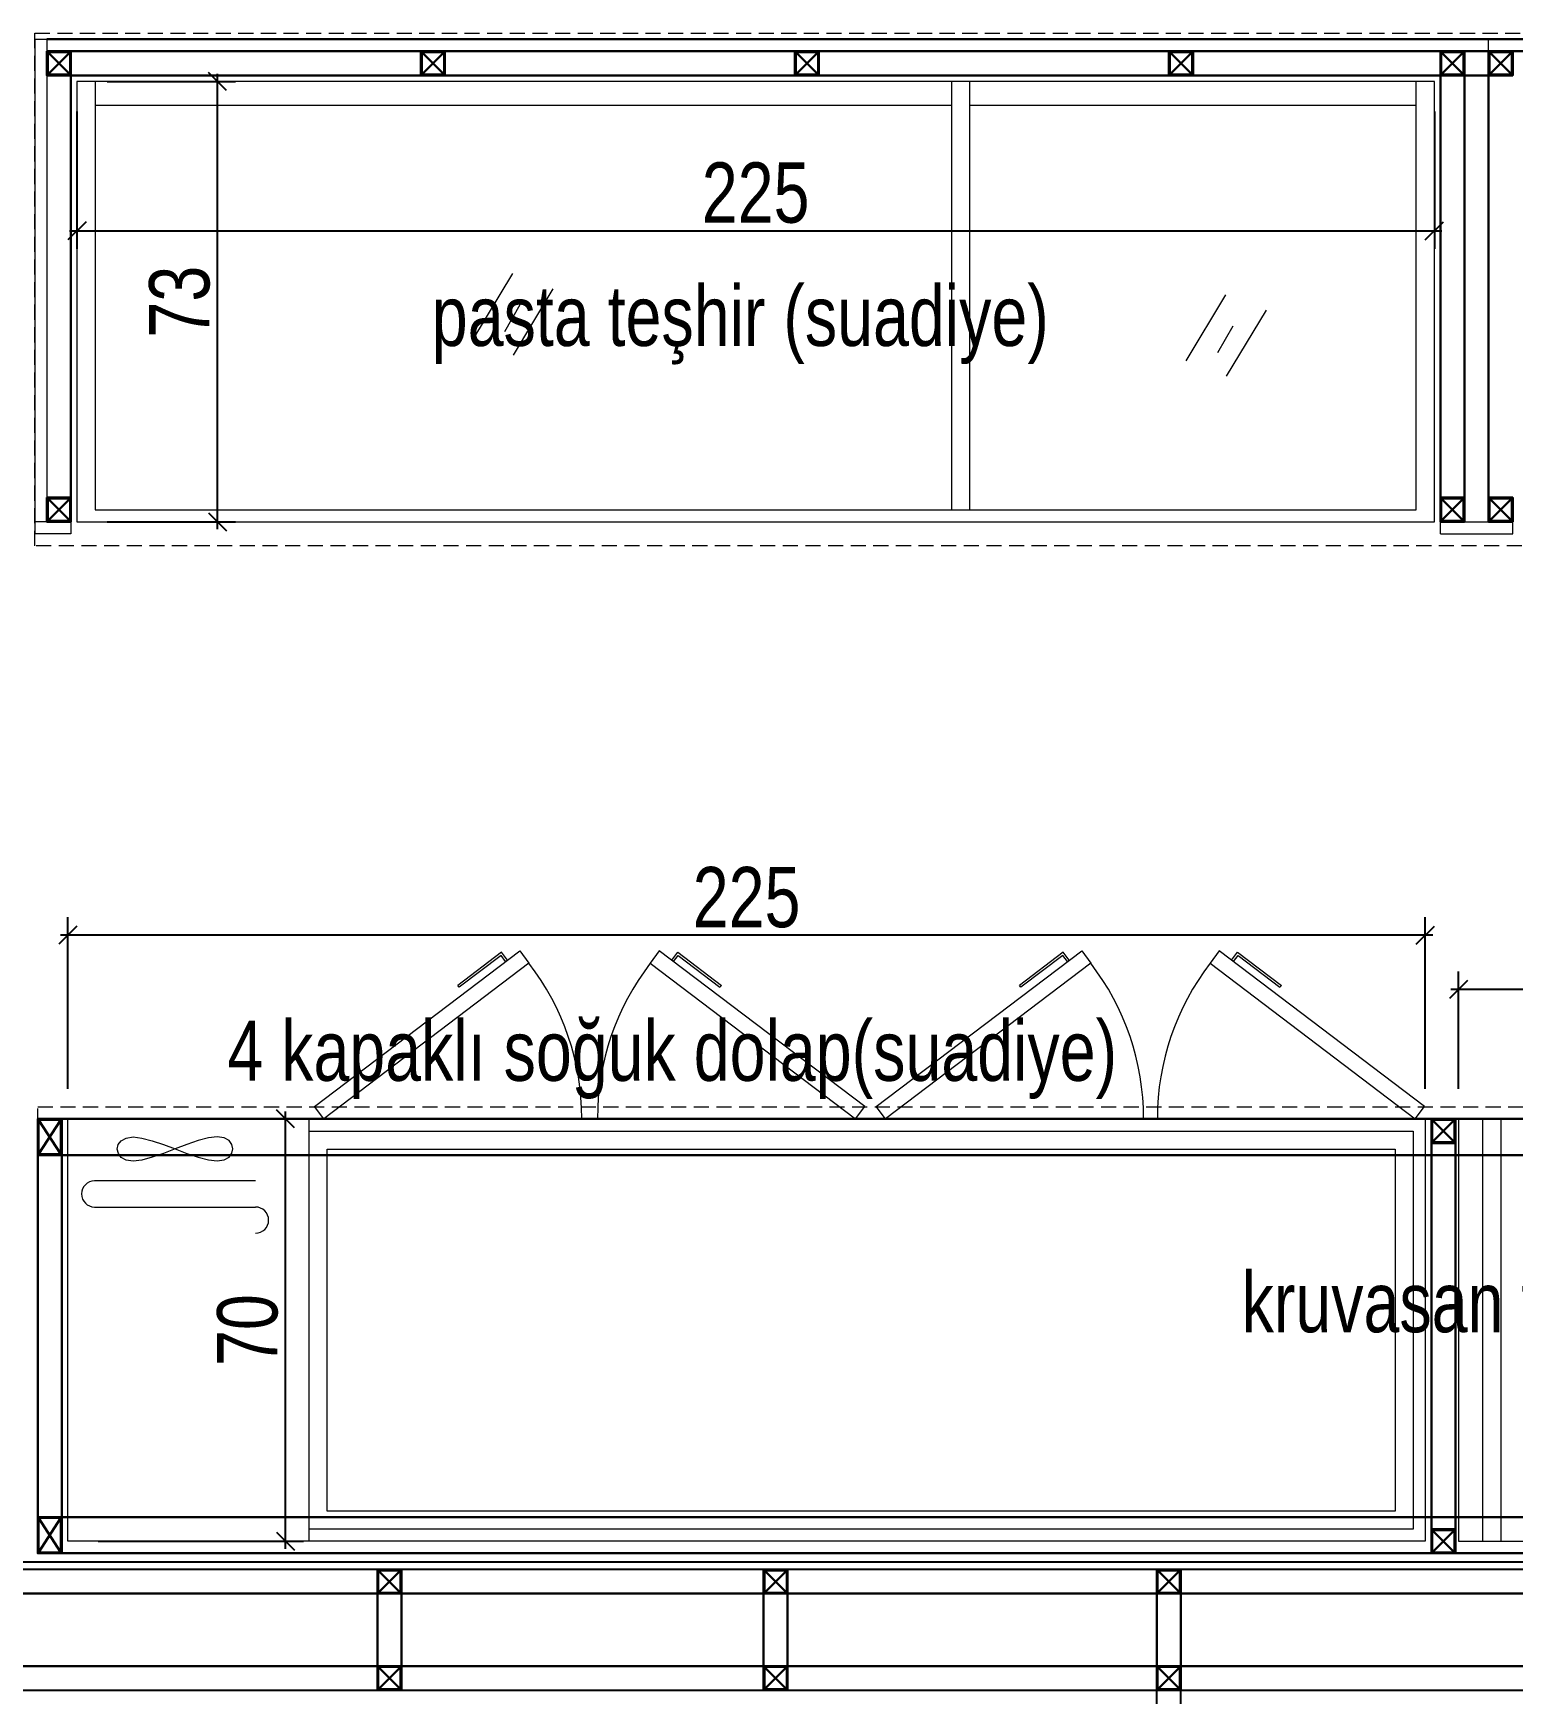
# Model space of a CAD drawing. Header units: millimetres. Extents: x -8661 to -6074, y -6678 to -5257.
# Drawn here: x -8178.7 to -7933.5, y -6368.2 to -6092.9 of the extents above; entities that cross this region are included whole.
import ezdxf

# ---------------------------------------------------------------- set-up
doc = ezdxf.new("R2010")
doc.units = ezdxf.units.MM
doc.linetypes.add('__HIDDEN__', pattern=[0.375, 0.25, -0.125])
for name, color, linetype, lineweight in [('ahsapkesit', 26, 'Continuous', 20), ('ahşap kesit', 30, 'Continuous', 30), ('alcıpan', 14, 'Continuous', 25), ('KP', 167, 'Continuous', 30), ('mermer', 140, '__HIDDEN__', 20), ('mutfakyazı', 7, 'Continuous', 20), ('mutfakölçü', 251, 'Continuous', 20), ('tezgahekipman', 146, 'Continuous', 20)]:
    doc.layers.add(name, color=color, linetype=linetype, lineweight=lineweight)
doc.styles.add('ATU', font='GOTHIC.TTF', dxfattribs={"width": 0.8})
doc.styles.add('UBN', font='GOTHIC.TTF', dxfattribs={"width": 0.8})
doc.dimstyles.new('U_DIM_1_50', dxfattribs={"dimtxt": 10, "dimasz": 3, "dimexe": 3, "dimexo": 5, "dimgap": 1, "dimtad": 1, "dimdec": 0, "dimrnd": 0.5, "dimzin": 11, "dimtxsty": 'ATU', "dimblk": 'OBLIQUE', "dimcen": 1.5, "dimdle": 1.25, "dimclrd": 251, "dimclre": 251, "dimclrt": 1, "dimadec": 0, "dimazin": 0, "dimtfac": 1.25, "dimtdec": 0, "dimtix": 1, "dimtofl": 0, "dimtmove": 1, "dimatfit": 3, "dimldrblk": 'OBLIQUE', "dimfxl": 5, "dimtolj": 1, "dimtzin": 0, "dimarcsym": 0})

# ---------------------------------------------------------------- blocks, each defined once
blk = doc.blocks.new('alçıpanplan')
at = {"layer": 'alcıpan'}
for p, q in [((1071.3, 328.18, 0), (127.8, 328.18, 0)), ((1070.1, 326.98, 0), (126.6, 326.98, 0)), ((5.2, 306.98, 0), (315.78, 306.98, 0)), ((315.78, 12.7, 0), (315.78, 306.98, 0)), ((319.78, 306.98, 0), (412.18, 306.98, 0)), ((319.78, 12.7, 0), (319.78, 306.98, 0))]:
    blk.add_line(p, q, dxfattribs=at)
at = {"layer": 'KP'}
for p, q in [((186.75, 323.13, 0), (190.45, 326.83, 0)), ((186.75, 326.83, 0), (190.45, 323.13, 0)), ((250.75, 323.13, 0), (254.45, 326.83, 0)), ((250.75, 326.83, 0), (254.45, 323.13, 0)), ((315.78, 322.98, 0), (319.78, 326.98, 0)), ((319.78, 322.98, 0), (315.78, 326.98, 0)), ((186.6, 306.98, 0), (190.6, 310.98, 0)), ((190.6, 306.98, 0), (186.6, 310.98, 0)), ((250.6, 306.98, 0), (254.6, 310.98, 0)), ((254.6, 306.98, 0), (250.6, 310.98, 0)), ((315.78, 306.98, 0), (319.78, 310.98, 0)), ((319.78, 306.98, 0), (315.78, 310.98, 0))]:
    blk.add_line(p, q, dxfattribs=at)
at = {"layer": 'KP', "elevation": 0}
for points in [[(186.6, 326.98), (190.6, 326.98), (190.6, 322.98), (186.6, 322.98)], [(186.75, 326.83), (190.45, 326.83), (190.45, 323.13), (186.75, 323.13)], [(250.6, 326.98), (254.6, 326.98), (254.6, 322.98), (250.6, 322.98)], [(250.75, 326.83), (254.45, 326.83), (254.45, 323.13), (250.75, 323.13)], [(319.78, 322.98), (315.78, 322.98), (315.78, 326.98), (319.78, 326.98)], [(319.63, 323.13), (315.93, 323.13), (315.93, 326.83), (319.63, 326.83)], [(186.6, 310.98), (126.6, 310.98), (126.6, 322.98), (186.6, 322.98)], [(250.6, 310.98), (190.6, 310.98), (190.6, 322.98), (250.6, 322.98)], [(315.78, 310.98), (254.6, 310.98), (254.6, 322.98), (315.78, 322.98)], [(379.78, 310.98), (319.78, 310.98), (319.78, 322.98), (379.78, 322.98)], [(190.6, 306.98), (186.6, 306.98), (186.6, 310.98), (190.6, 310.98)], [(190.45, 307.13), (186.75, 307.13), (186.75, 310.83), (190.45, 310.83)], [(254.6, 306.98), (250.6, 306.98), (250.6, 310.98), (254.6, 310.98)], [(254.45, 307.13), (250.75, 307.13), (250.75, 310.83), (254.45, 310.83)], [(319.78, 306.98), (315.78, 306.98), (315.78, 310.98), (319.78, 310.98)], [(319.63, 307.13), (315.93, 307.13), (315.93, 310.83), (319.63, 310.83)]]:
    blk.add_lwpolyline(points, close=True, dxfattribs=at)
blk = doc.blocks.new('tezgahaltı4 kapaklı')
for p, q in [((-50, 0), (-50, -70)), ((-233, -2), (-50, -2)), ((-233, -68), (-233, -2)), ((-50, -68), (-233, -68)), ((-210.9, -91.83, 0), (-211.14, -92.15, 0)), ((-167.98, -91.83, 0), (-167.74, -92.15, 0)), ((-118.09, -91.83, 0), (-118.34, -92.15, 0)), ((-74.87, -91.83, 0), (-74.63, -92.15, 0))]:
    blk.add_line(p, q)
at = {"extrusion": (-8.8e-15, 2.40723e-07, 1)}
for p, q in [((-14.43, -55.4, 0), (-41.1, -55.4, 0)), ((-41.1, -59.75, 0), (-14.43, -59.75, 0))]:
    blk.add_line(p, q, dxfattribs=at)
at = {"extrusion": (3.86182e-05, 2.84069e-07, 1)}
for p, q in [((-35.9, -63.21, 0), (-36.71, -63.67, 0)), ((-34.75, -63.04, 0), (-35.9, -63.21, 0)), ((-33.3, -63.21, 0), (-34.75, -63.04, 0)), ((-31.59, -63.66, 0), (-33.3, -63.21, 0)), ((-23.97, -63.64, 0), (-22.27, -63.18, 0)), ((-22.27, -63.18, 0), (-20.81, -63.01, 0)), ((-20.81, -63.01, 0), (-19.67, -63.18, 0)), ((-19.67, -63.18, 0), (-18.85, -63.63, 0)), ((-37.2, -64.31, 0), (-37.36, -65.05, 0)), ((-37.36, -65.05, 0), (-37.2, -65.78, 0)), ((-36.71, -63.67, 0), (-37.2, -64.31, 0)), ((-37.2, -65.78, 0), (-36.71, -66.42, 0)), ((-29.73, -64.29, 0), (-31.59, -63.66, 0)), ((-31.59, -66.41, 0), (-29.72, -65.76, 0)), ((-27.78, -65.02, 0), (-29.73, -64.29, 0)), ((-29.72, -65.76, 0), (-27.78, -65.02, 0)), ((-27.78, -65.02, 0), (-25.83, -64.29, 0)), ((-25.83, -65.76, 0), (-27.78, -65.02, 0)), ((-25.83, -64.29, 0), (-23.97, -63.64, 0)), ((-23.96, -66.39, 0), (-25.83, -65.76, 0)), ((-18.85, -63.63, 0), (-18.36, -64.27, 0)), ((-18.35, -65.74, 0), (-18.84, -66.38, 0)), ((-18.36, -64.27, 0), (-18.19, -65, 0)), ((-18.19, -65, 0), (-18.35, -65.74, 0)), ((-36.71, -66.42, 0), (-35.89, -66.87, 0)), ((-35.89, -66.87, 0), (-34.75, -67.04, 0)), ((-34.75, -67.04, 0), (-33.29, -66.87, 0)), ((-33.29, -66.87, 0), (-31.59, -66.41, 0)), ((-22.26, -66.84, 0), (-23.96, -66.39, 0)), ((-20.8, -67.01, 0), (-22.26, -66.84, 0)), ((-19.66, -66.84, 0), (-20.8, -67.01, 0)), ((-18.84, -66.38, 0), (-19.66, -66.84, 0))]:
    blk.add_line(p, q, dxfattribs=at)
for points in [[(-235, 0), (-10, 0), (-10, -70), (-235, -70)], [(-230, -5), (-53, -5), (-53, -65), (-230, -65)]]:
    blk.add_lwpolyline(points, close=True)
at = {"elevation": 0}
for points in [[(-233.34, -70.01), (-234.89, -72.05), (-200.84, -97.89), (-199.34, -95.81), (-233.34, -70.01)], [(-145.55, -70.01), (-144, -72.05), (-178.05, -97.89), (-179.54, -95.81), (-145.55, -70.01)], [(-140.53, -70.01), (-142.08, -72.05), (-108.03, -97.89), (-106.53, -95.81), (-140.53, -70.01)], [(-52.43, -70.01), (-50.88, -72.05), (-84.93, -97.89), (-86.43, -95.81), (-52.43, -70.01)], [(-202.89, -96.34), (-203.89, -97.65), (-211.14, -92.15)], [(-203.21, -96.09), (-203.97, -97.09), (-210.9, -91.83)], [(-175.99, -96.34), (-175, -97.65), (-167.74, -92.15)], [(-175.68, -96.09), (-174.92, -97.09), (-167.98, -91.83)], [(-110.08, -96.34), (-111.08, -97.65), (-118.34, -92.15)], [(-110.4, -96.09), (-111.16, -97.09), (-118.09, -91.83)], [(-82.88, -96.34), (-81.88, -97.65), (-74.63, -92.15)], [(-82.56, -96.09), (-81.8, -97.09), (-74.87, -91.83)]]:
    blk.add_lwpolyline(points, dxfattribs=at)
at = {"extrusion": (-8.8e-15, 2.40723e-07, 1)}
for centre, start, end in [((-41.1, -53.23, 0), 90, 270), ((-14.43, -57.57, 0), 270, 90)]:
    blk.add_arc(centre, 2.17, start, end, dxfattribs=at)
for centre, start, end in [((-232.54, -70.15, 0), 322.2984, 0.0668), ((-146.35, -70.15, 0), 179.9332, 217.7016), ((-139.73, -70.15, 0), 322.2984, 0.0668), ((-53.23, -70.15, 0), 179.9332, 217.7016)]:
    blk.add_arc(centre, 41.95, start, end)
blk = doc.blocks.new('tepsilik')
at = {"extrusion": (1.52846e-08, -6.3311e-09, 1)}
for p, q in [((-70, 0, 0), (-70, -56, 0)), ((0, 0, 0), (-70, 0, 0)), ((0, -71, 0), (0, 0, 0)), ((0, -4, 0), (-70, -4, 0)), ((0, -7, 0), (-70, -7, 0)), ((-70, -7, 0), (-70, -71, 0)), ((0, -11, 0), (-70, -11, 0)), ((-70, -11, 0), (-66, -11, 0)), ((-70, -11, 0), (-70, -15, 0)), ((-66, -11.2, 0), (-66, -11, 0)), ((-66, -11, 0), (-40, -11, 0)), ((-40, -11, 0), (-36, -11, 0)), ((-40, -11, 0), (-40, -11.2, 0)), ((-36, -11, 0), (-36, -15, 0)), ((-69.8, -11.2, 0), (-66, -11.2, 0)), ((-69.8, -11.2, 0), (-69.8, -15, 0)), ((-40, -11.2, 0), (-36.2, -11.2, 0)), ((-36.2, -11.2, 0), (-36.2, -15, 0)), ((-69.8, -15, 0), (-70, -15, 0)), ((-36.2, -15, 0), (-36, -15, 0)), ((-36, -56, 0), (-36, -15, 0)), ((-70, -56, 0), (-70, -60, 0)), ((-70, -56, 0), (-69.8, -56, 0)), ((-69.8, -56, 0), (-69.8, -59.8, 0)), ((-36.2, -56, 0), (-36.2, -59.8, 0)), ((-36.2, -56, 0), (-36, -56, 0)), ((-36, -56, 0), (-36, -60, 0)), ((0, -60, 0), (-70, -60, 0)), ((-70, -60, 0), (-66, -60, 0)), ((-69.8, -59.8, 0), (-66, -59.8, 0)), ((-66, -59.8, 0), (-66, -60, 0)), ((-66, -60, 0), (-40, -60, 0)), ((-40, -59.8, 0), (-36.2, -59.8, 0)), ((-40, -59.8, 0), (-40, -60, 0)), ((-40, -60, 0), (-36, -60, 0)), ((-70, -64, 0), (0, -64, 0)), ((-70, -67, 0), (0, -67, 0)), ((-70, -71, 0), (0, -71, 0))]:
    blk.add_line(p, q, dxfattribs=at)
blk = doc.blocks.new('Pasta Dolabı')
at = {"ltscale": 50, "extrusion": (3.9458e-09, 5.3427e-08, 1)}
for p, q in [((-35, 0, 0), (-260, 0)), ((-260, 0), (-260, -73, 0)), ((-35, -73), (-35, 0, 0)), ((-38, -2, 0), (-257, -2, 0)), ((-257, -2, 0), (-257, -73, 0)), ((-183, -2, 0), (-183, -73, 0)), ((-180, -2), (-180, -73, 0)), ((-38, -73, 0), (-38, -2, 0)), ((-257, -69, 0), (-183, -69, 0)), ((-180, -69, 0), (-38, -69, 0)), ((-260, -73, 0), (-35, -73))]:
    blk.add_line(p, q, dxfattribs=at)
at = {"extrusion": (3.9458e-09, 5.3427e-08, 1)}
for p, q in [((-232.1, -35.1, -69.78), (-225.5, -24.13, -69.78)), ((-225.39, -37.64, -69.78), (-218.78, -26.67, -69.78)), ((-224.13, -28.04, -69.78), (-226.66, -32.51, -69.78)), ((-113.9, -38.63, -69.78), (-107.3, -27.65, -69.78)), ((-107.18, -41.17, -69.78), (-100.58, -30.19, -69.78)), ((-105.93, -31.57, -69.78), (-108.46, -36.03, -69.78))]:
    blk.add_line(p, q, dxfattribs=at)
blk = doc.blocks.new('tezgah yerleşim d6 revizyon')
at = {"layer": 'ahsapkesit'}
for p, q in [((2, 252.5, 0), (2, 170.5, 0)), ((2, 252.5, 0), (243, 252.5, 0)), ((4, 252.5, 0), (4, 172.5, 0)), ((243, 250.5, 0), (243, 252.5, 0)), ((4, 250.5, 0), (243, 250.5, 0)), ((8, 172.5, 0), (2, 172.5, 0)), ((8, 172.5, 0), (8, 170.5, 0)), ((235, 172.5, 0), (247, 172.5, 0)), ((235, 170.5, 0), (235, 172.5, 0)), ((247, 170.5, 0), (247, 172.5, 0)), ((8, 170.5, 0), (2, 170.5, 0)), ((235, 170.5, 0), (247, 170.5, 0))]:
    blk.add_line(p, q, dxfattribs=at)
at = {"layer": 'ahşap kesit'}
for p, q in [((4, 252.5, 0), (936.5, 252.5, 0)), ((243, 250.5, 0), (934.5, 250.5, 0))]:
    blk.add_line(p, q, dxfattribs=at)
at = {"layer": 'KP'}
for p, q in [((4, 250.5, 0), (934.5, 250.5, 0)), ((4.15, 246.65, 0), (7.85, 250.35, 0)), ((4.15, 250.35, 0), (7.85, 246.65, 0)), ((66.15, 246.65, 0), (69.85, 250.35, 0)), ((66.15, 250.35, 0), (69.85, 246.65, 0)), ((128.15, 246.65, 0), (131.85, 250.35, 0)), ((128.15, 250.35, 0), (131.85, 246.65, 0)), ((190.15, 246.65, 0), (193.85, 250.35, 0)), ((190.15, 250.35, 0), (193.85, 246.65, 0)), ((235, 172.5, 0), (235, 250.5, 0)), ((235.15, 246.65, 0), (238.85, 250.35, 0)), ((235.15, 250.35, 0), (238.85, 246.65, 0)), ((239, 172.5, 0), (239, 250.5, 0)), ((243, 172.5, 0), (243, 250.5, 0)), ((243.15, 246.65, 0), (246.85, 250.35, 0)), ((243.15, 250.35, 0), (246.85, 246.65, 0)), ((8, 246.5, 0), (8, 172.5, 0)), ((8, 246.5, 0), (247, 246.5, 0)), ((4.15, 172.65, 0), (7.85, 176.35, 0)), ((4.15, 176.35, 0), (7.85, 172.65, 0)), ((235.15, 172.65, 0), (238.85, 176.35, 0)), ((235.15, 176.35, 0), (238.85, 172.65, 0)), ((243.15, 172.65, 0), (246.85, 176.35, 0)), ((243.15, 176.35, 0), (246.85, 172.65, 0)), ((2.5, 1.5, 0), (2.5, 73.5, 0)), ((2.65, 73.35, 0), (6.35, 67.65, 0)), ((2.65, 67.65, 0), (6.35, 73.35, 0)), ((6.5, 73.5, 0), (934.5, 73.5, 0)), ((233.65, 69.65, 0), (237.35, 73.35, 0)), ((233.65, 73.35, 0), (237.35, 69.65, 0)), ((233.5, 5.5, 0), (233.5, 69.5, 0)), ((237.5, 5.5, 0), (237.5, 69.5, 0)), ((6.5, 67.5, 0), (934.5, 67.5, 0)), ((6.5, 7.5, 0), (6.5, 67.5, 0)), ((2.65, 7.35, 0), (6.35, 1.65, 0)), ((2.65, 1.65, 0), (6.35, 7.35, 0)), ((6.5, 7.5, 0), (934.5, 7.5, 0)), ((233.65, 1.65, 0), (237.35, 5.35, 0)), ((233.65, 5.35, 0), (237.35, 1.65, 0)), ((6.5, 1.5, 0), (934.5, 1.5, 0))]:
    blk.add_line(p, q, dxfattribs=at)
at = {"layer": 'KP', "elevation": 0}
for points in [[(4, 250.5), (8, 250.5), (8, 246.5), (4, 246.5)], [(4.15, 250.35), (7.85, 250.35), (7.85, 246.65), (4.15, 246.65)], [(66, 250.5), (70, 250.5), (70, 246.5), (66, 246.5)], [(66.15, 250.35), (69.85, 250.35), (69.85, 246.65), (66.15, 246.65)], [(128, 250.5), (132, 250.5), (132, 246.5), (128, 246.5)], [(128.15, 250.35), (131.85, 250.35), (131.85, 246.65), (128.15, 246.65)], [(190, 250.5), (194, 250.5), (194, 246.5), (190, 246.5)], [(190.15, 250.35), (193.85, 250.35), (193.85, 246.65), (190.15, 246.65)], [(235, 250.5), (239, 250.5), (239, 246.5), (235, 246.5)], [(235.15, 250.35), (238.85, 250.35), (238.85, 246.65), (235.15, 246.65)], [(243, 250.5), (247, 250.5), (247, 246.5), (243, 246.5)], [(243.15, 250.35), (246.85, 250.35), (246.85, 246.65), (243.15, 246.65)], [(4, 176.5), (8, 176.5), (8, 172.5), (4, 172.5)], [(4.15, 176.35), (7.85, 176.35), (7.85, 172.65), (4.15, 172.65)], [(235, 176.5), (239, 176.5), (239, 172.5), (235, 172.5)], [(235.15, 176.35), (238.85, 176.35), (238.85, 172.65), (235.15, 172.65)], [(243, 176.5), (247, 176.5), (247, 172.5), (243, 172.5)], [(243.15, 176.35), (246.85, 176.35), (246.85, 172.65), (243.15, 172.65)], [(2.5, 73.5), (6.5, 73.5), (6.5, 67.5), (2.5, 67.5)], [(2.65, 73.35), (6.35, 73.35), (6.35, 67.65), (2.65, 67.65)], [(233.5, 73.5), (237.5, 73.5), (237.5, 69.5), (233.5, 69.5)], [(233.65, 73.35), (237.35, 73.35), (237.35, 69.65), (233.65, 69.65)], [(2.5, 7.5), (6.5, 7.5), (6.5, 1.5), (2.5, 1.5)], [(2.65, 7.35), (6.35, 7.35), (6.35, 1.65), (2.65, 1.65)], [(233.5, 5.5), (237.5, 5.5), (237.5, 1.5), (233.5, 1.5)], [(233.65, 5.35), (237.35, 5.35), (237.35, 1.65), (233.65, 1.65)]]:
    blk.add_lwpolyline(points, close=True, dxfattribs=at)
at = {"layer": 'mermer', "ltscale": 10, "elevation": 0}
for points in [[(2, 253.5), (938.5, 253.5), (938.5, 168.5), (2, 168.5)], [(2.5, 75.5), (936.5, 75.5), (936.5, 1.5), (2.5, 1.5)]]:
    blk.add_lwpolyline(points, close=True, dxfattribs=at)
at = {"layer": 'tezgahekipman', "extrusion": (1.73341e-08, 6.73534e-11, 1), "rotation": 180.0000000000005}
blk.add_blockref('Pasta Dolabı', (-26, 172.5, 0), dxfattribs=at)
at = {"layer": 'tezgahekipman', "extrusion": (1.73341e-08, -6.73534e-11, -1), "xscale": -1, "zscale": -1, "rotation": 180}
blk.add_blockref('tezgahaltı4 kapaklı', (2.5, 3.5, 0), dxfattribs=at)
at = {"layer": 'tezgahekipman', "rotation": 270}
blk.add_blockref('tepsilik', (309, 3.5, 0), dxfattribs=at)
blk = doc.blocks.new('_Oblique')
at = {"color": 0, "linetype": 'ByBlock', "lineweight": -2}
blk.add_line((-0.5, -0.5), (0.5, 0.5), dxfattribs=at)
blk = doc.blocks.new('*D723')
at = {"layer": 'DEFPOINTS', "color": 0, "transparency": 16777216}
for p in [(-8171.5, -6100.85, 0), (-7946.5, -6100.85, 0), (-7946.5, -6125.6)]:
    blk.add_point(p, dxfattribs=at)
at = {"layer": 'mutfakölçü', "color": 251, "lineweight": -2, "transparency": 16777216}
for p, q in [((-8171.5, -6105.85), (-8171.5, -6128.6)), ((-7946.5, -6105.85), (-7946.5, -6128.6)), ((-8172.75, -6125.6), (-7945.25, -6125.6))]:
    blk.add_line(p, q, dxfattribs=at)
at = {"layer": 'mutfakölçü', "color": 251, "lineweight": -2, "transparency": 16777216, "xscale": 3, "yscale": 3, "zscale": 3, "rotation": 180}
blk.add_blockref('_Oblique', (-8171.5, -6125.6), dxfattribs=at)
at = {"layer": 'mutfakölçü', "color": 251, "lineweight": -2, "transparency": 16777216, "xscale": 3, "yscale": 3, "zscale": 3}
blk.add_blockref('_Oblique', (-7946.5, -6125.6), dxfattribs=at)
at = {"layer": 'mutfakölçü', "color": 1, "transparency": 16777216, "insert": (-8059, -6119.34), "char_height": 10, "attachment_point": 5, "style": 'ATU'}
blk.add_mtext('\\A1;225', dxfattribs=at)
blk = doc.blocks.new('*D734')
at = {"layer": 'DEFPOINTS', "color": 0, "transparency": 16777216}
for p in [(-7942.5, -6251.39), (-7942.5, -6272.85, 0), (-7871.5, -6272.85, 0)]:
    blk.add_point(p, dxfattribs=at)
at = {"layer": 'mutfakölçü', "color": 251, "lineweight": -2, "transparency": 16777216}
for p, q in [((-7942.5, -6267.85), (-7942.5, -6248.39)), ((-7871.5, -6267.85), (-7871.5, -6248.39)), ((-7870.25, -6251.39), (-7943.75, -6251.39))]:
    blk.add_line(p, q, dxfattribs=at)
at = {"layer": 'mutfakölçü', "color": 251, "lineweight": -2, "transparency": 16777216, "xscale": 3, "yscale": 3, "zscale": 3, "rotation": 180}
blk.add_blockref('_Oblique', (-7942.5, -6251.39), dxfattribs=at)
at = {"layer": 'mutfakölçü', "color": 251, "lineweight": -2, "transparency": 16777216, "xscale": 3, "yscale": 3, "zscale": 3}
blk.add_blockref('_Oblique', (-7871.5, -6251.39), dxfattribs=at)
at = {"layer": 'mutfakölçü', "color": 1, "transparency": 16777216, "insert": (-7907, -6245.27), "char_height": 10, "attachment_point": 5, "style": 'ATU'}
blk.add_mtext('\\A1;71', dxfattribs=at)
blk = doc.blocks.new('*D735')
at = {"layer": 'DEFPOINTS', "color": 0, "transparency": 16777216}
for p in [(-8173, -6242.39), (-8173, -6272.85, 0), (-7948, -6272.85, 0)]:
    blk.add_point(p, dxfattribs=at)
at = {"layer": 'mutfakölçü', "color": 251, "lineweight": -2, "transparency": 16777216}
for p, q in [((-8173, -6267.85), (-8173, -6239.39)), ((-7948, -6267.85), (-7948, -6239.39)), ((-7946.75, -6242.39), (-8174.25, -6242.39))]:
    blk.add_line(p, q, dxfattribs=at)
at = {"layer": 'mutfakölçü', "color": 251, "lineweight": -2, "transparency": 16777216, "xscale": 3, "yscale": 3, "zscale": 3, "rotation": 180}
blk.add_blockref('_Oblique', (-8173, -6242.39), dxfattribs=at)
at = {"layer": 'mutfakölçü', "color": 251, "lineweight": -2, "transparency": 16777216, "xscale": 3, "yscale": 3, "zscale": 3}
blk.add_blockref('_Oblique', (-7948, -6242.39), dxfattribs=at)
at = {"layer": 'mutfakölçü', "color": 1, "transparency": 16777216, "insert": (-8060.5, -6236.14), "char_height": 10, "attachment_point": 5, "style": 'ATU'}
blk.add_mtext('\\A1;225', dxfattribs=at)
blk = doc.blocks.new('*D736')
at = {"layer": 'DEFPOINTS', "color": 0, "transparency": 16777216}
for p in [(-8173, -6272.85, 0), (-8136.95, -6272.85), (-8173, -6342.85, 0)]:
    blk.add_point(p, dxfattribs=at)
at = {"layer": 'mutfakölçü', "color": 251, "lineweight": -2, "transparency": 16777216}
for p, q in [((-8168, -6272.85), (-8133.95, -6272.85)), ((-8136.95, -6344.1), (-8136.95, -6271.6)), ((-8168, -6342.85), (-8133.95, -6342.85))]:
    blk.add_line(p, q, dxfattribs=at)
at = {"layer": 'mutfakölçü', "color": 251, "lineweight": -2, "transparency": 16777216, "xscale": 3, "yscale": 3, "zscale": 3}
for p, rotation in [((-8136.95, -6272.85), 90), ((-8136.95, -6342.85), 270)]:
    blk.add_blockref('_Oblique', p, dxfattribs=dict(at, rotation=rotation))
at = {"layer": 'mutfakölçü', "color": 1, "transparency": 16777216, "insert": (-8143.2, -6307.85), "char_height": 10, "attachment_point": 5, "rotation": 90, "style": 'ATU'}
blk.add_mtext('\\A1;70', dxfattribs=at)
blk = doc.blocks.new('*D737')
at = {"layer": 'DEFPOINTS', "color": 0, "transparency": 16777216}
for p in [(-8171.5, -6100.85, 0), (-8148.22, -6100.85), (-8171.5, -6173.85, 0)]:
    blk.add_point(p, dxfattribs=at)
at = {"layer": 'mutfakölçü', "color": 251, "lineweight": -2, "transparency": 16777216}
for p, q in [((-8148.22, -6175.1), (-8148.22, -6099.6)), ((-8166.5, -6100.85), (-8145.22, -6100.85)), ((-8166.5, -6173.85), (-8145.22, -6173.85))]:
    blk.add_line(p, q, dxfattribs=at)
at = {"layer": 'mutfakölçü', "color": 251, "lineweight": -2, "transparency": 16777216, "xscale": 3, "yscale": 3, "zscale": 3}
for p, rotation in [((-8148.22, -6100.85), 90), ((-8148.22, -6173.85), 270)]:
    blk.add_blockref('_Oblique', p, dxfattribs=dict(at, rotation=rotation))
at = {"layer": 'mutfakölçü', "color": 1, "transparency": 16777216, "insert": (-8154.47, -6137.35), "char_height": 10, "attachment_point": 5, "rotation": 90, "style": 'ATU'}
blk.add_mtext('\\A1;73', dxfattribs=at)

msp = doc.modelspace()

# ---------------------------------------------------------------- block references
at = {"layer": 'alcıpan'}
msp.add_blockref('alçıpanplan', (-8308.3, -6674.53, 0), dxfattribs=at)
at = {"layer": 'tezgahekipman'}
msp.add_blockref('tezgah yerleşim d6 revizyon', (-8180.5, -6346.35, 0), dxfattribs=at)

# ---------------------------------------------------------------- texts
at = {"layer": 'mutfakyazı', "char_height": 10, "attachment_point": 1, "style": 'UBN'}
for s, insert in [('pasta teşhir (suadiye)', (-8112.68, -6134.7, 0)), ('4 kapaklı soğuk dolap(suadiye)', (-8146.57, -6256.53, 0)), ('kruvasan tezgah(merkez)', (-7978.45, -6298.21, 0))]:
    msp.add_mtext_dynamic_manual_height_columns(s, width=246.3667, gutter_width=1, heights=[0], dxfattribs=dict(at, insert=insert))

# ---------------------------------------------------------------- dimensions: what is measured, and where the dimension line sits
at = {"layer": 'mutfakölçü'}
for base, p1, p2, picture, middle in [((-8148.22, -6100.85), (-8171.5, -6173.85, 0), (-8171.5, -6100.85, 0), '*D737', (-8154.47, -6137.35)), ((-8136.95, -6272.85), (-8173, -6342.85, 0), (-8173, -6272.85, 0), '*D736', (-8143.2, -6307.85))]:
    dim = msp.add_linear_dim(base=base, p1=p1, p2=p2, angle=90, dimstyle='U_DIM_1_50', dxfattribs=at)
    dim.commit()
    dim.dimension.update_dxf_attribs({"geometry": picture, "text_midpoint": middle})
for base, p1, p2, picture, middle in [((-7946.5, -6125.6), (-8171.5, -6100.85, 0), (-7946.5, -6100.85, 0), '*D723', (-8059, -6119.34)), ((-8173, -6242.39), (-7948, -6272.85, 0), (-8173, -6272.85, 0), '*D735', (-8060.5, -6236.14)), ((-7942.5, -6251.39), (-7871.5, -6272.85, 0), (-7942.5, -6272.85, 0), '*D734', (-7907, -6245.27))]:
    dim = msp.add_linear_dim(base=base, p1=p1, p2=p2, dimstyle='U_DIM_1_50', dxfattribs=at)
    dim.commit()
    dim.dimension.update_dxf_attribs({"geometry": picture, "text_midpoint": middle})

doc.saveas('drawing.dxf')
